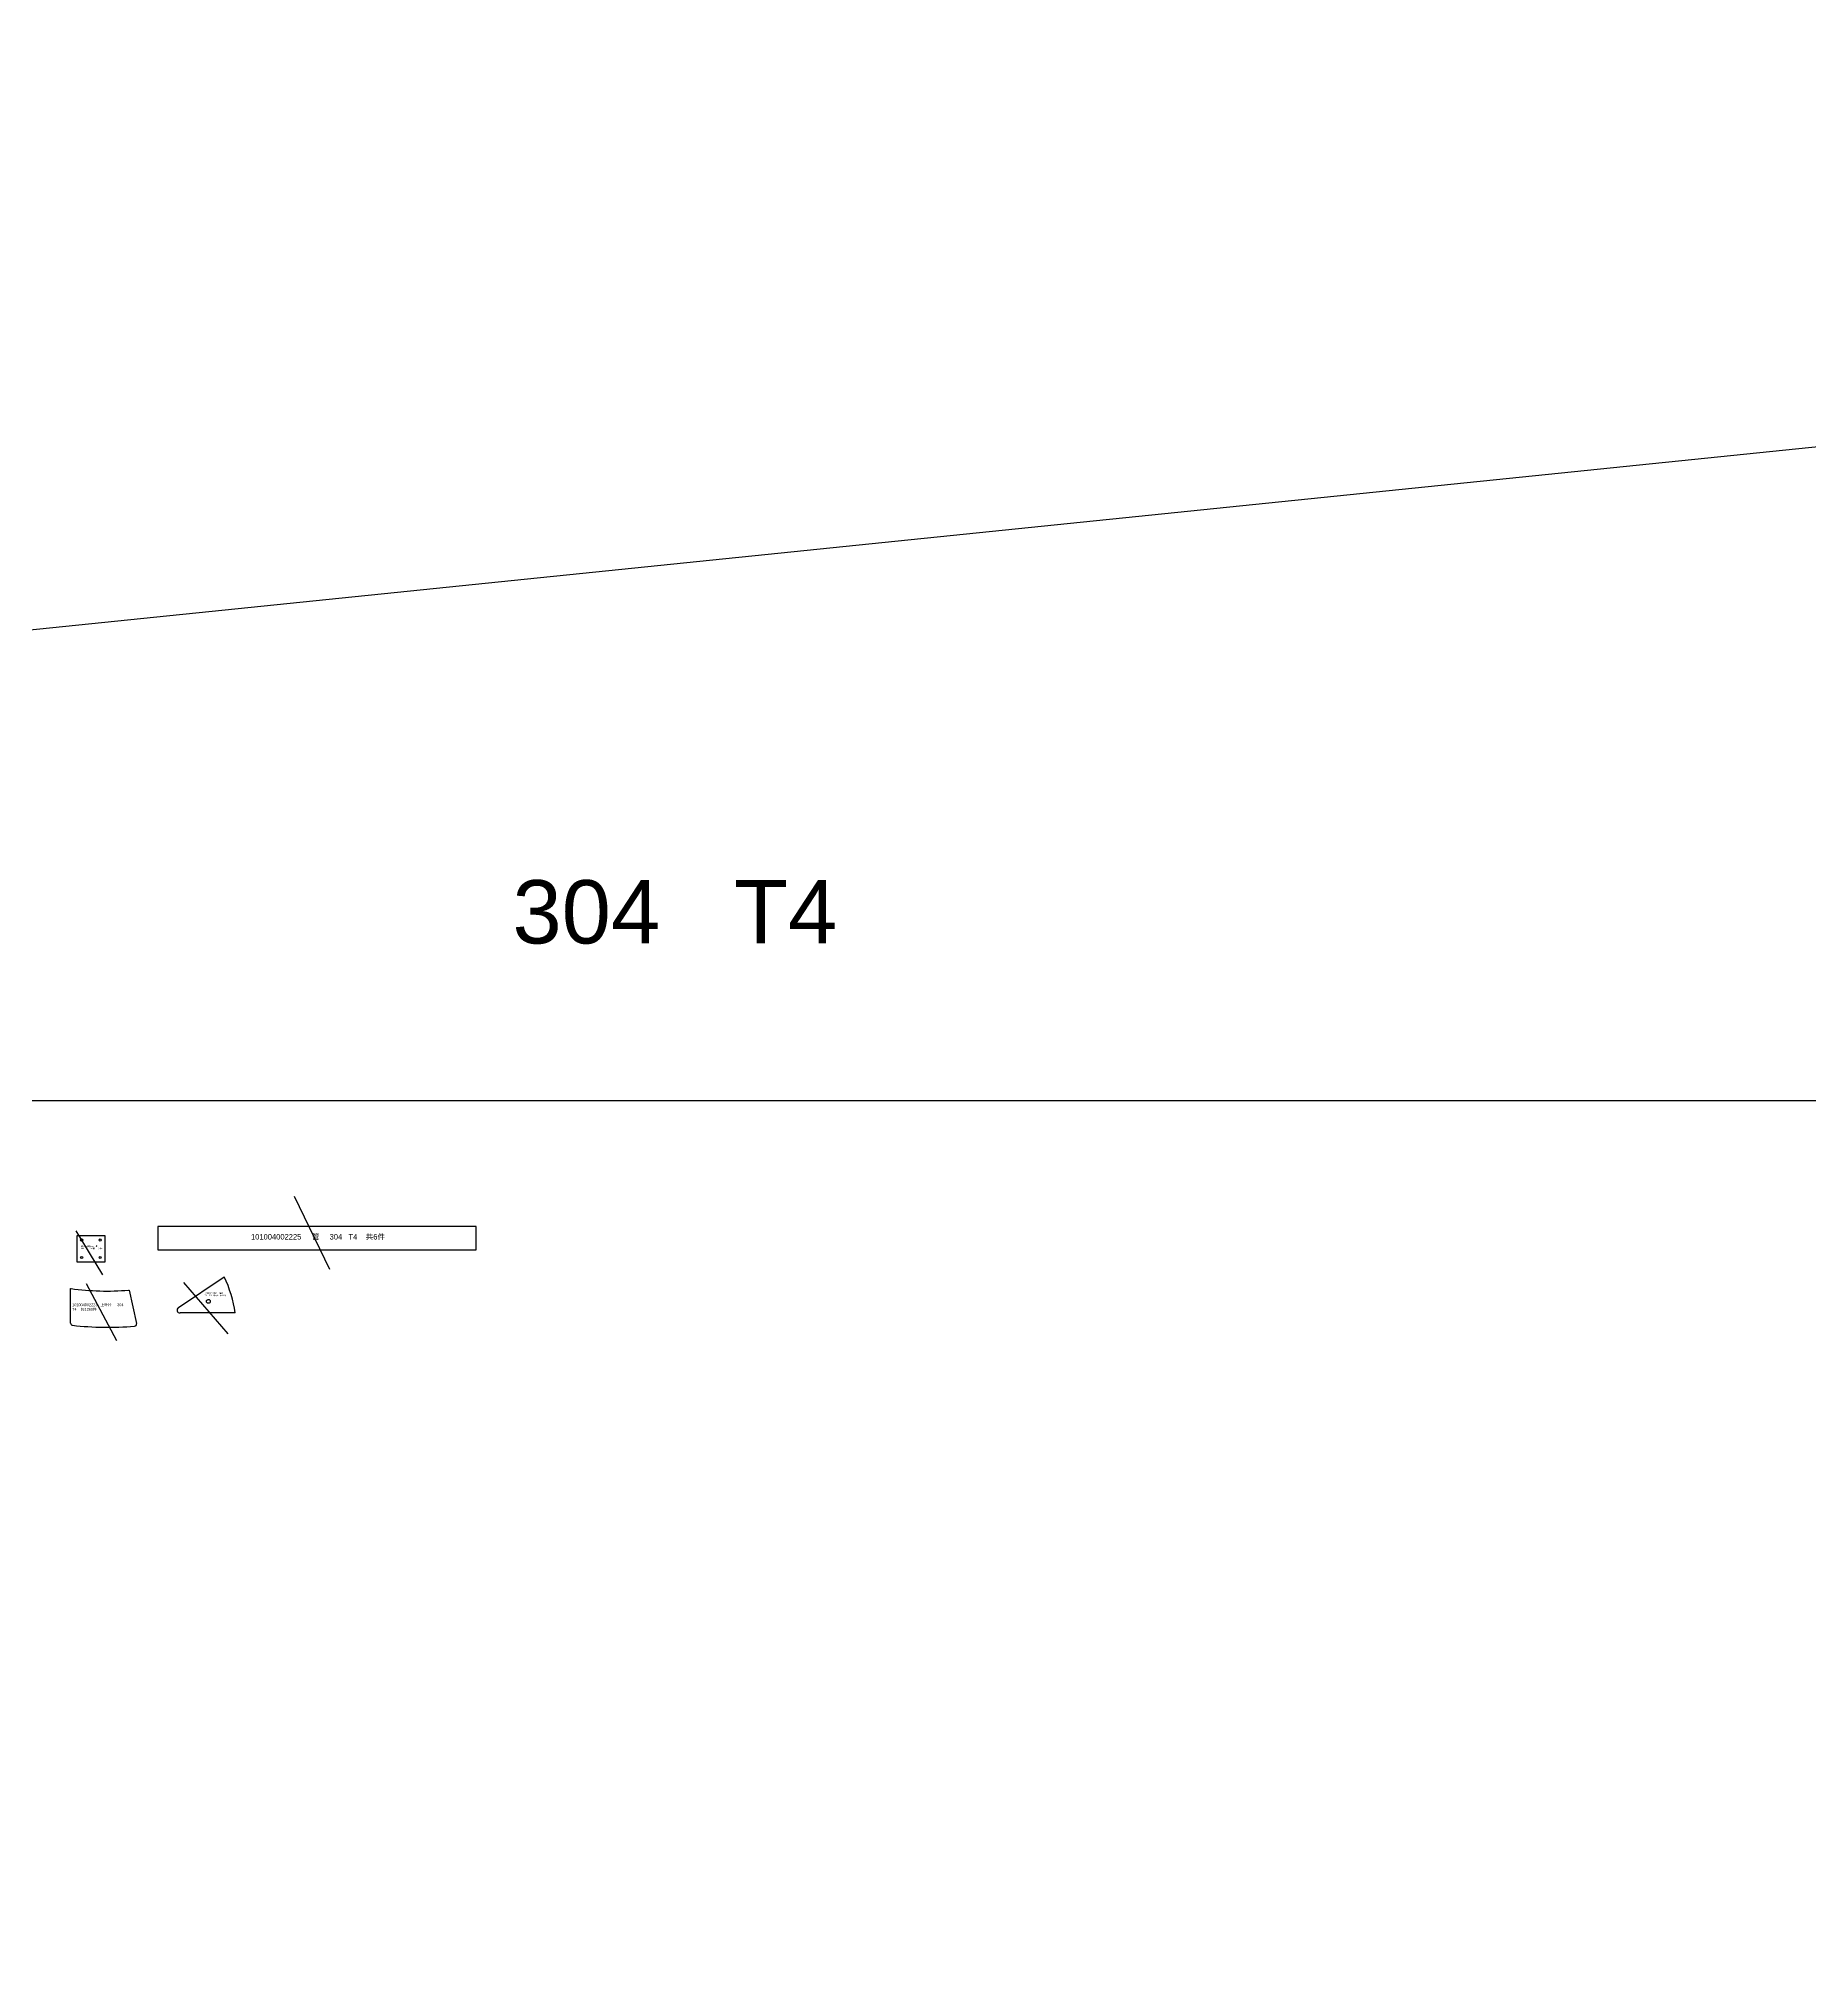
# Model space of a CAD drawing. Extents: x -89772 to 15958, y -15806 to 15762.
# Drawn here: x -40288 to -36096, y 10384 to 14974 of the extents above; entities that cross this region are included whole.
import ezdxf

# ---------------------------------------------------------------- set-up
doc = ezdxf.new("R2010")
doc.units = 0
doc.layers.get('0').update_dxf_attribs({"linetype": 'CONTINUOUS'})
doc.styles.get("Standard").update_dxf_attribs({"font": 'arial.ttf'})

# ---------------------------------------------------------------- blocks, each defined once
blk = doc.blocks.new('101004002223___上叶片')
at = {"color": 7, "linetype": 'CONTINUOUS'}
for p, q in [((-16815, 2043.6), (-16815, 2125.8)), ((-16676.7, 2121.9), (-16659.2, 2042.5))]:
    blk.add_line(p, q, dxfattribs=at)
for centre, radius, start, end in [((-16728.7, 2732), 612.3, 261.9921, 274.7774), ((-16810, 2043.6), 5, 180, 263.6727), ((-16725.8, 2803.1), 769.2, 263.6727, 274.6287), ((-16664.1, 2041.4), 5, 274.6287, 12.4074)]:
    blk.add_arc(centre, radius, start, end, dxfattribs=at)
for points, knots in [([(-16815, 2125.8), (-16815, 2125.8), (-16815, 2125.8), (-16814.9, 2125.8), (-16814.8, 2125.8), (-16814.6, 2125.8), (-16814.5, 2125.7), (-16814.2, 2125.7), (-16814.1, 2125.7), (-16814, 2125.7)], [0, 0, 0, 0, 0.25, 0.25, 0.5, 0.5, 0.75, 0.75, 1, 1, 1, 1]), ([(-16677.7, 2121.8), (-16677.6, 2121.8), (-16677.4, 2121.8), (-16677.2, 2121.9), (-16677.1, 2121.9), (-16676.8, 2121.9), (-16676.7, 2121.9), (-16676.7, 2121.9)], [0, 0, 0, 0, 0.25, 0.25, 0.5, 0.5, 1, 1, 1, 1])]:
    blk.add_open_spline(points, degree=3, knots=knots, dxfattribs=at)
at = {"color": 3, "insert": (-16811.3, 2090.3), "char_height": 6.4, "width": 126.406, "attachment_point": 1}
blk.add_mtext('101004002223   {\\fSimSun|b0|i0|c134|p2;上叶片  } 304 T4    {\\fSimSun|b0|i0|c134|p2;共}1260{\\fSimSun|b0|i0|c134|p2;件}', dxfattribs=at)
blk = doc.blocks.new('101004002225_____管')
at = {"color": 7, "linetype": 'CONTINUOUS'}
for p, q in [((-16433.9, 2307), (-16433.9, 2252)), ((-15680.3, 2307), (-16433.9, 2307)), ((-15680.3, 2252), (-15680.3, 2307)), ((-16433.9, 2252), (-15680.3, 2252))]:
    blk.add_line(p, q, dxfattribs=at)
at = {"color": 3, "insert": (-16213.4, 2289.1), "char_height": 12.8, "width": 316.398, "attachment_point": 1}
blk.add_mtext('101004002225     {\\fSimSun|b0|i0|c134|p2;管  } 304   T4    {\\fSimSun|b0|i0|c134|p2;共}6{\\fSimSun|b0|i0|c134|p2;件}', dxfattribs=at)
blk = doc.blocks.new('101004002382____板')
at = {"color": 7, "linetype": 'CONTINUOUS'}
for p, q in [((-40130.5, 12139.7), (-40197.5, 12139.7)), ((-40197.5, 12139.7), (-40197.5, 12078.2)), ((-40130.5, 12078.2), (-40130.5, 12139.7)), ((-40197.5, 12078.2), (-40130.5, 12078.2))]:
    blk.add_line(p, q, dxfattribs=at)
for centre in [(-40186, 12129.7), (-40142, 12129.7), (-40186, 12088.2), (-40142, 12088.2)]:
    blk.add_circle(centre, 2.5, dxfattribs=at)
at = {"color": 3, "insert": (-40187.6, 12116.7), "char_height": 3.2, "width": 51.405, "attachment_point": 1}
blk.add_mtext('101004002382    {\\fSimSun|b0|i0|c134|p2;板  } 304   T4   6{\\fSimSun|b0|i0|c134|p2;件}/{\\fSimSun|b0|i0|c134|p2;套}   {\\fSimSun|b0|i0|c134|p2;共36件}', dxfattribs=at)
blk = doc.blocks.new('101004002565____角板')
at = {"color": 7, "linetype": 'CONTINUOUS'}
for p, q in [((-39956.9, 11969.8), (-39848.3, 12042.5)), ((-39822.3, 11957), (-39953, 11957))]:
    blk.add_line(p, q, dxfattribs=at)
blk.add_circle((-39885.9, 11984.4), 4.5, dxfattribs=at)
for centre, radius, start, end in [((-40119, 11913.5), 299.8, 8.3289, 25.4711), ((-39953, 11964), 7, 123.8, 270)]:
    blk.add_arc(centre, radius, start, end, dxfattribs=at)
at = {"color": 3, "insert": (-39895.1, 12005.5), "char_height": 3.2, "width": 51.405, "attachment_point": 1}
blk.add_mtext('101004002565    {\\fSimSun|b0|i0|c134|p2;角板  } 304   T4   1{\\fSimSun|b0|i0|c134|p2;件}/{\\fSimSun|b0|i0|c134|p2;套}   {\\fSimSun|b0|i0|c134|p2;共60件}', dxfattribs=at)

msp = doc.modelspace()

# ---------------------------------------------------------------- linework, layer by layer
at = {"color": 2}
msp.add_line((-71447.723, 10384.162), (-26652.134, 14973.949), dxfattribs=at)
at = {"color": 1}
for p, q in [((-89772.475, 12460.351), (15958.459, 12460.351)), ((-39682.821, 12233.305), (-39599.268, 12060.557)), ((-40199.391, 12151.173), (-40136.401, 12047.052)), ((-40175.489, 12026.648), (-40103.359, 11891.914)), ((-39945.143, 12029.209), (-39839.575, 11907.931))]:
    msp.add_line(p, q, dxfattribs=at)

# ---------------------------------------------------------------- block references
for name in ['101004002382____板', '101004002565____角板']:
    msp.add_blockref(name, (0, 0), dxfattribs=at)
at = {"color": 4}
for name, p in [('101004002225_____管', (-23571.73, 9854.606)), ('101004002223___上叶片', (-23397.169, 9889.161))]:
    msp.add_blockref(name, p, dxfattribs=at)

# ---------------------------------------------------------------- texts
at = {"color": 1, "insert": (-39165.93, 12981.782), "char_height": 150, "width": 918.10124, "attachment_point": 1}
msp.add_mtext('304   T4', dxfattribs=at)

doc.saveas('drawing.dxf')
